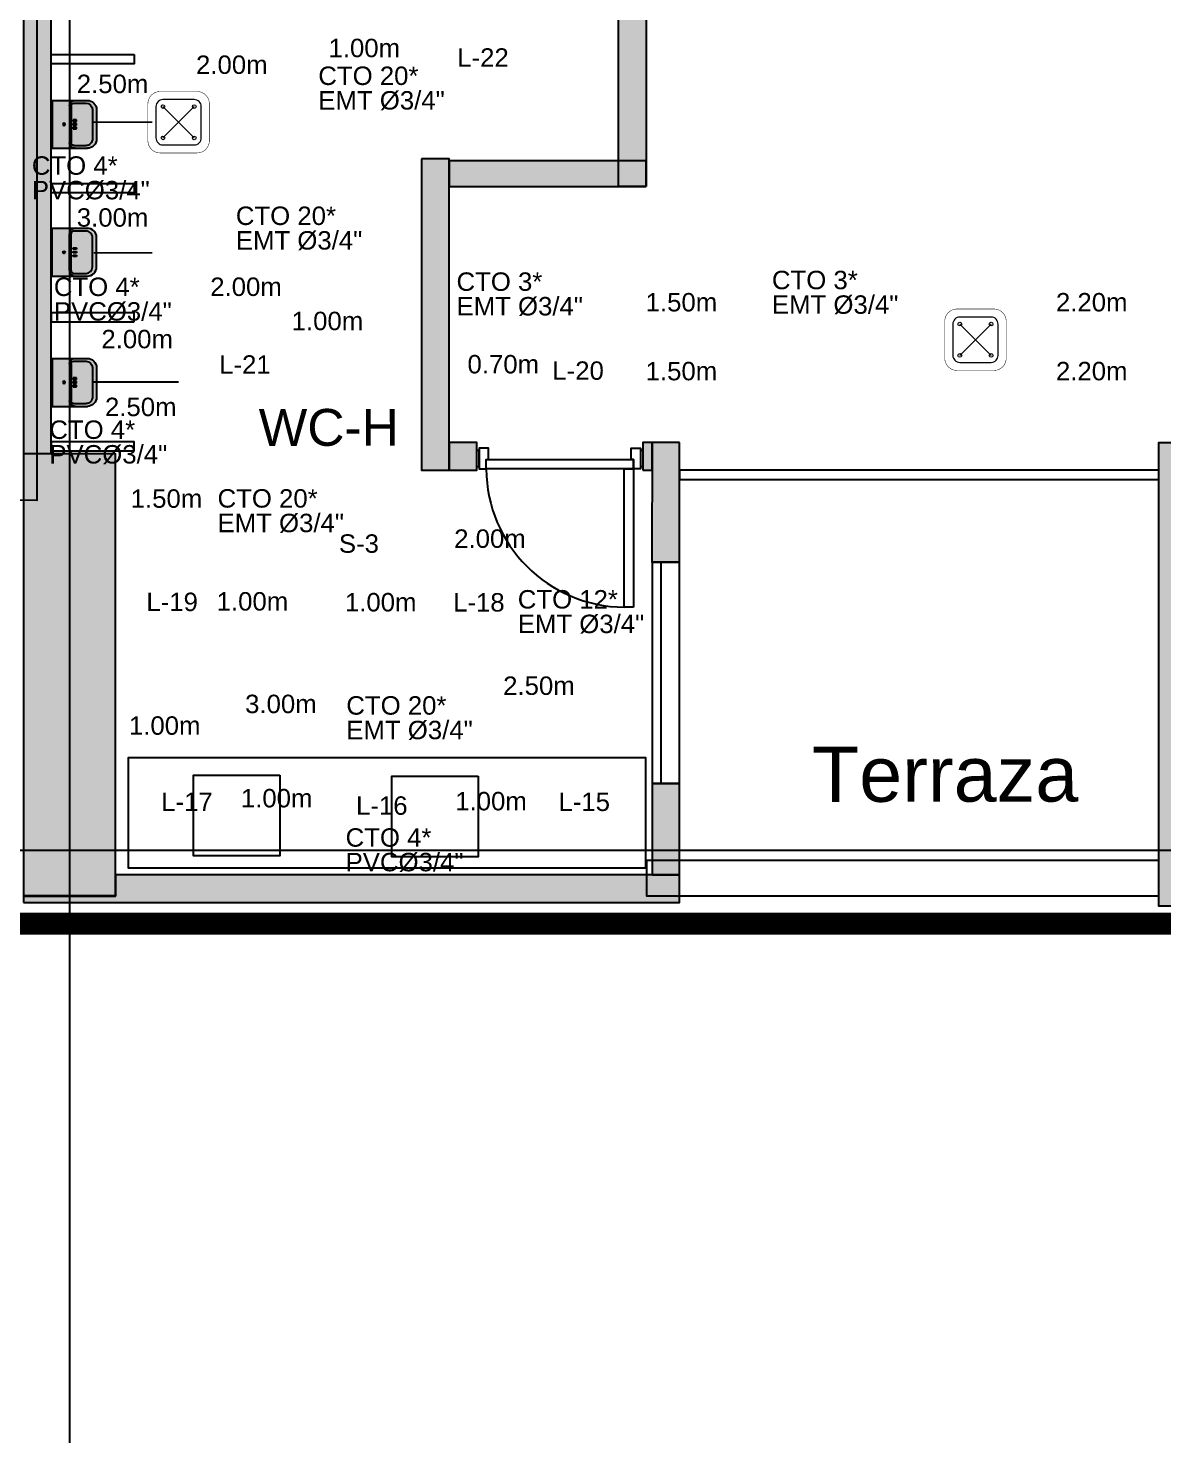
# Model space of a CAD drawing. Header units: metres. Extents: x 357 to 1031, y 43 to 2905.
# Drawn here: x 667.49 to 673.64, y 2472.12 to 2479.8 of the extents above; entities that cross this region are included whole.
import ezdxf
from ezdxf.enums import TextEntityAlignment as Align
from ezdxf.lldxf.tags import DXFTag

# ---------------------------------------------------------------- set-up
doc = ezdxf.new("R2010")
doc.units = ezdxf.units.M
doc.linetypes.add('HIDDEN', pattern=[9.525, 6.35, -3.175])
doc.linetypes.add('LÍNEAS_OCULTASX2', pattern=[0.75, 0.5, -0.25])
for name, color, linetype, lineweight in [('-CN-GYD-TUBERIA PVC', 96, 'PVC_LINE', 25), ('-CN-GYD-TUBERÍA TOMACORRIENTE PVC', 86, 'Continuous', 18), ('TEXTOS', 250, 'Continuous', 20)]:
    doc.layers.add(name, color=color, linetype=linetype, lineweight=lineweight)
for name, color, linetype in [('_ACHU5', 255, 'Continuous'), ('CAJA DE PASO', 86, 'Continuous'), ('GG_PISO 5', 8, 'Continuous'), ('TEXTOS MEDIDAS', 7, 'Continuous')]:
    doc.layers.add(name, color=color, linetype=linetype)
doc.styles.add('ROMAN', font='ROMANS', dxfattribs={"width": 1.2})
doc.styles.get("Standard").update_dxf_attribs({"font": 'arial.ttf'})
tags = doc.linetypes.add('PVC_LINE', pattern='A,0.5,-0.2,["PVC",Standard,S=0.1,R=0,X=-0.1,Y=-0.05],-0.25', length=0.95).pattern_tags.tags
tags[6] = DXFTag(74, 10)

# ---------------------------------------------------------------- blocks, each defined once
blk = doc.blocks.new('Caja de paso')
at = {"layer": '-CN-GYD-TUBERÍA TOMACORRIENTE PVC', "const_width": 0.00173}
blk.add_lwpolyline([(-0.1111, 0.0667), (-0.1111, -0.0667, 0.414214), (-0.0667, -0.1111), (0.0667, -0.1111, 0.414214), (0.1111, -0.0667), (0.1111, 0.0667, 0.414214), (0.0667, 0.1111), (-0.0667, 0.1111, 0.414214)], format="xyb", close=True, dxfattribs=at)
at = {"layer": '-CN-GYD-TUBERÍA TOMACORRIENTE PVC'}
blk.add_lwpolyline([(-0.0566, -0.0819), (0.0566, -0.0819, 0.414214), (0.0819, -0.0566), (0.0819, 0.0566, 0.414214), (0.0566, 0.0819), (-0.0566, 0.0819, 0.414214), (-0.0819, 0.0566), (-0.0819, -0.0566, 0.414214)], format="xyb", close=True, dxfattribs=at)
at = {"layer": '-CN-GYD-TUBERÍA TOMACORRIENTE PVC', "linetype": 'LÍNEAS_OCULTASX2'}
for points in [[(-0.0566, 0.0566), (0.0566, -0.0566)], [(0.0566, 0.0566), (-0.0566, -0.0566)]]:
    blk.add_lwpolyline(points, dxfattribs=at)
at = {"layer": '-CN-GYD-TUBERÍA TOMACORRIENTE PVC'}
for centre in [(-0.0566, 0.0566), (0.0566, 0.0566), (-0.0566, -0.0566), (0.0566, -0.0566)]:
    blk.add_circle(centre, 0.00665, dxfattribs=at)
blk = doc.blocks.new('P8P1P161')
at = {"layer": '_ACHU5'}
h = blk.add_hatch(color=256, dxfattribs=at)
h.dxf.hatch_style = 1
h.paths.add_polyline_path([(-0.13, 0), (0.13, 0), (0.13, -0.08), (-0.13, -0.08)])
h.paths.add_polyline_path([(-0.0063, -0.0641, 1), (0.0063, -0.0641, 1)], flags=16)
h.paths.add_polyline_path([(-0.13, -0.08), (0.13, -0.08), (0.13, -0.1233, 0.414214), (0.1, -0.0933), (-0.1, -0.0933, 0.414214), (-0.13, -0.1233)])
h.paths.add_polyline_path([(-0.1, -0.0933), (0.1, -0.0933, -0.414214), (0.13, -0.1233), (0.13, -0.19, -0.414214), (0.08, -0.24), (-0.08, -0.24, -0.414214), (-0.13, -0.19), (-0.13, -0.1233, -0.414214)])
h.paths.add_polyline_path([(-0.1, -0.1014, 0.414214), (-0.1149, -0.1163), (-0.1149, -0.1829, 0.414214), (-0.08, -0.2178), (0.08, -0.2178, 0.414214), (0.1149, -0.1829), (0.1149, -0.1163, 0.414214), (0.1, -0.1014)], flags=16)
h.paths.add_polyline_path([(-0.024, -0.1136), (-0.024, -0.1304), (-0.016, -0.1304), (-0.016, -0.1136)], flags=0)
h.paths.add_polyline_path([(-0.004, -0.1136), (-0.004, -0.1304), (0.004, -0.1304), (0.004, -0.1136)], flags=0)
h.paths.add_polyline_path([(0.016, -0.1136), (0.016, -0.1304), (0.024, -0.1304), (0.024, -0.1136)], flags=0)
h.paths.add_polyline_path([(-0.1149, -0.1163, -0.414214), (-0.1, -0.1014), (0.1, -0.1014, -0.414214), (0.1149, -0.1163), (0.1149, -0.1829, -0.414214), (0.08, -0.2178), (-0.08, -0.2178, -0.414214), (-0.1149, -0.1829)], flags=0)
h = blk.add_hatch(color=256, dxfattribs=at)
h.dxf.hatch_style = 1
h.paths.add_polyline_path([(-0.1149, -0.1163), (-0.1149, -0.1829, 0.414214), (-0.08, -0.2178), (0.08, -0.2178, 0.414214), (0.1149, -0.1829), (0.1149, -0.1163, 0.414214), (0.1, -0.1014), (-0.1, -0.1014, 0.414214)])
h.paths.add_polyline_path([(0.024, -0.1304), (0.016, -0.1304), (0.016, -0.1136), (0.024, -0.1136)], flags=16)
h.paths.add_polyline_path([(0.004, -0.1304), (-0.004, -0.1304), (-0.004, -0.1136), (0.004, -0.1136)], flags=16)
h.paths.add_polyline_path([(-0.016, -0.1304), (-0.024, -0.1304), (-0.024, -0.1136), (-0.016, -0.1136)], flags=16)
for p, q in [((-0.13, 0), (0.13, 0)), ((-0.13, 0), (-0.13, -0.1233)), ((0.13, 0), (0.13, -0.1233)), ((-0.13, -0.1233), (-0.13, -0.19)), ((-0.1149, -0.1163), (-0.1149, -0.1829)), ((-0.1, -0.0933), (0.1, -0.0933)), ((-0.1, -0.1014), (0.1, -0.1014)), ((-0.024, -0.1304), (-0.024, -0.1136)), ((-0.024, -0.1136), (-0.016, -0.1136)), ((-0.016, -0.1304), (-0.024, -0.1304)), ((-0.016, -0.1136), (-0.016, -0.1304)), ((-0.004, -0.1136), (0.004, -0.1136)), ((-0.004, -0.1304), (-0.004, -0.1136)), ((0.004, -0.1304), (-0.004, -0.1304)), ((0.004, -0.1136), (0.004, -0.1304)), ((0.016, -0.1304), (0.016, -0.1136)), ((0.016, -0.1136), (0.024, -0.1136)), ((0.024, -0.1304), (0.016, -0.1304)), ((0.024, -0.1136), (0.024, -0.1304)), ((0.1149, -0.1163), (0.1149, -0.1829)), ((0.13, -0.1233), (0.13, -0.19)), ((-0.08, -0.2178), (0.08, -0.2178)), ((-0.08, -0.24), (0.08, -0.24))]:
    blk.add_line(p, q)
blk.add_circle((0, -0.0641), 0.00632)
for centre, radius, start, end in [((-0.1, -0.1233), 0.03, 90, 180), ((-0.1, -0.1163), 0.0149, 90, 180), ((0.1, -0.1233), 0.03, 0, 90), ((0.1, -0.1163), 0.0149, 0, 90), ((-0.08, -0.19), 0.05, 180, 270), ((-0.08, -0.1829), 0.0349, 180, 270), ((0.08, -0.1829), 0.0349, 270, 0), ((0.08, -0.19), 0.05, 270, 0)]:
    blk.add_arc(centre, radius, start, end)
at = {"style": 'ROMAN', "width": 1.2}
for tag, flags, p in [('CODIN', 3, (0.0177, -0.6472)), ('CODIN0', 1, (-0.032, -0.9754))]:
    blk.add_attdef(tag, text='', height=0.21, dxfattribs=dict(at, flags=flags)).set_placement(p, align=Align.MIDDLE)

msp = doc.modelspace()

# ---------------------------------------------------------------- hatches: boundary and pattern name
at = {"layer": 'GG_PISO 5'}
h = msp.add_hatch(color=256, dxfattribs=at)
h.paths.add_polyline_path([(667.9589, 2527.915), (667.4589, 2527.915), (667.4589, 2529.415), (667.9589, 2529.415)])
h.paths.add_polyline_path([(660.4589, 2527.915), (659.9589, 2527.915), (659.9589, 2529.415), (660.4589, 2529.415)])
h.paths.add_polyline_path([(683.9565, 2527.915), (683.4565, 2527.915), (683.4565, 2529.415), (683.9565, 2529.415)])
h.paths.add_polyline_path([(676.4589, 2527.915), (675.9589, 2527.915), (675.9589, 2529.415), (676.4589, 2529.415)])
h.paths.add_polyline_path([(684.4565, 2519.3901), (684.4565, 2518.8901), (682.9565, 2518.8901), (682.9565, 2519.3901)])
h.paths.add_polyline_path([(668.4589, 2519.3901), (668.4589, 2518.8901), (666.9589, 2518.8901), (666.9589, 2519.3901)])
h.paths.add_polyline_path([(675.4589, 2519.3901), (675.4589, 2518.8901), (676.9589, 2518.8901), (676.9589, 2519.3901)])
h.paths.add_polyline_path([(659.4589, 2519.3901), (659.4589, 2518.8901), (660.9589, 2518.8901), (660.9589, 2519.3901)])
h.paths.add_polyline_path([(684.4565, 2511.3901), (684.4565, 2510.8901), (682.9565, 2510.8901), (682.9565, 2511.3901)])
h.paths.add_polyline_path([(668.4589, 2511.3901), (668.4589, 2510.8901), (666.9589, 2510.8901), (666.9589, 2511.3901)])
h.paths.add_polyline_path([(675.4589, 2511.3901), (675.4589, 2510.8901), (676.9589, 2510.8901), (676.9589, 2511.3901)])
h.paths.add_polyline_path([(659.4589, 2511.3901), (659.4589, 2510.8901), (660.9589, 2510.8901), (660.9589, 2511.3901)])
h.paths.add_polyline_path([(684.4565, 2501.2901), (684.4565, 2500.7901), (682.9565, 2500.7901), (682.9565, 2501.2901)])
h.paths.add_polyline_path([(668.4589, 2501.2901), (668.4589, 2500.7901), (666.9589, 2500.7901), (666.9589, 2501.2901)])
h.paths.add_polyline_path([(675.4589, 2501.2901), (675.4589, 2500.7901), (676.9589, 2500.7901), (676.9589, 2501.2901)])
h.paths.add_polyline_path([(659.4589, 2501.2901), (659.4589, 2500.7901), (660.9589, 2500.7901), (660.9589, 2501.2901)])
h.paths.add_polyline_path([(684.4565, 2493.2901), (684.4565, 2492.7901), (682.9565, 2492.7901), (682.9565, 2493.2901)])
h.paths.add_polyline_path([(668.4589, 2493.2901), (668.4589, 2492.7901), (666.9589, 2492.7901), (666.9589, 2493.2901)])
h.paths.add_polyline_path([(675.4589, 2493.2901), (675.4589, 2492.7901), (676.9589, 2492.7901), (676.9589, 2493.2901)])
h.paths.add_polyline_path([(659.4589, 2493.2901), (659.4589, 2492.7901), (660.9589, 2492.7901), (660.9589, 2493.2901)])
h.paths.add_polyline_path([(676.4589, 2483.6125), (675.9589, 2483.6125), (675.9589, 2482.1149), (676.4589, 2482.1172)])
h.paths.add_polyline_path([(682.5613, 2483.6151), (684.0613, 2483.6151), (684.0613, 2483.1151), (682.5613, 2483.1151)])
h.paths.add_polyline_path([(660.4589, 2482.1149), (660.4589, 2483.6149), (659.9589, 2483.6149), (659.9589, 2482.1149)])
h.paths.add_polyline_path([(667.9589, 2482.1149), (667.9589, 2483.4461), (667.4589, 2483.4461), (667.4589, 2482.1149)])
h.paths.add_polyline_path([(683.4565, 2475.0901), (683.4565, 2477.4901), (683.9565, 2477.4901), (683.9565, 2475.0901)])
h.paths.add_polyline_path([(675.9589, 2477.4901), (675.9589, 2475.0901), (676.4589, 2475.0901), (676.4589, 2477.4901)])
h.paths.add_polyline_path([(667.4589, 2477.4901), (667.4589, 2475.0901), (667.9589, 2475.0901), (667.9589, 2477.4901)])
h.paths.add_polyline_path([(660.4589, 2477.4901), (660.4589, 2475.0901), (659.9589, 2475.0901), (659.9589, 2477.4901)])
at = {"layer": 'GG_PISO 5', "ltscale": 0.03}
h = msp.add_hatch(color=256, dxfattribs=at)
h.dxf.hatch_style = 1
h.paths.add_polyline_path([(669.1216, 2483.4461), (669.2716, 2483.4461), (669.2731, 2482.2673), (669.1231, 2482.2673)])
h.paths.add_polyline_path([(670.8346, 2482.1099), (670.8344, 2482.2696), (667.9589, 2482.2696), (667.9589, 2482.1152)])
h.paths.add_polyline_path([(667.609, 2477.4911), (667.6089, 2482.1158), (667.4589, 2482.1158), (667.4589, 2477.8565), (667.4589, 2477.4911)])
h.paths.add_polyline_path([(670.8368, 2478.9404), (670.6867, 2478.9404), (670.6858, 2482.1101), (670.8358, 2482.1101)])
h.paths.add_polyline_path([(669.6183, 2479.0904), (669.6185, 2477.4008), (669.7686, 2477.4008), (669.7684, 2479.0904)])
h.paths.add_polyline_path([(669.7685, 2477.4008), (669.9186, 2477.4011), (669.9186, 2477.5511), (669.7685, 2477.5509)])
h.paths.add_polyline_path([(671.0186, 2477.5511), (670.8686, 2477.5511), (670.8685, 2476.9014), (671.0186, 2476.9014)])
h.paths.add_polyline_path([(670.8186, 2477.4008), (670.8686, 2477.401), (670.8686, 2477.5511), (670.8186, 2477.5509)])
h.paths.add_polyline_path([(670.8686, 2475.7013), (670.8686, 2475.2065), (671.0186, 2475.2065), (671.0186, 2475.7013)])
h.paths.add_polyline_path([(667.4589, 2475.0564), (671.0186, 2475.0564), (671.0186, 2475.2065), (667.9589, 2475.2065), (667.9589, 2475.091), (667.4589, 2475.091)])
h.paths.add_polyline_path([(674.3343, 2477.5511), (674.3343, 2477.4011), (673.7679, 2477.4011), (673.7679, 2475.0364), (673.6178, 2475.0364), (673.6178, 2477.5511)])
h.paths.add_polyline_path([(676.8867, 2477.5511), (676.8867, 2477.4011), (676.4589, 2477.4011), (676.4589, 2477.491), (675.9589, 2477.491), (675.9589, 2477.4011), (675.5343, 2477.4011), (675.5343, 2477.5511)])
h.paths.add_polyline_path([(673.7679, 2475.0364), (680.8105, 2475.0364), (680.8105, 2475.1891), (673.7679, 2475.1891)])
h.paths.add_polyline_path([(679.0859, 2477.5511), (679.0859, 2477.401), (678.0867, 2477.401), (678.0867, 2477.5511)])
h.paths.add_polyline_path([(678.5113, 2475.1891), (678.6613, 2475.1891), (678.6613, 2477.401), (678.5113, 2477.401), (678.5113, 2477.4031), (678.5113, 2475.1891), (678.5112, 2475.1891)])
h.paths.add_polyline_path([(680.2859, 2477.5511), (680.2859, 2477.401), (680.8105, 2477.401), (680.8105, 2475.0364), (680.9605, 2475.0364), (680.9605, 2477.5511)])
h.paths.add_polyline_path([(683.9565, 2475.191), (687.7577, 2475.191), (687.7577, 2475.041), (683.4065, 2475.0409), (683.4065, 2477.4901), (683.4565, 2477.4901), (683.4565, 2475.0901), (683.9565, 2475.0901)])
h.paths.add_polyline_path([(687.1918, 2476.6947), (687.1918, 2475.191), (687.0418, 2475.191), (687.0418, 2476.6947)], flags=17)
h.paths.add_polyline_path([(687.1918, 2476.6947), (687.6077, 2476.6947), (687.6077, 2476.5447), (687.1918, 2476.5446)], flags=17)
h.paths.add_polyline_path([(687.7577, 2476.6947), (687.7578, 2475.191), (687.6077, 2475.191), (687.6077, 2476.6947)])
h.paths.add_polyline_path([(683.57, 2477.4898), (683.57, 2481.1026), (683.4065, 2481.1026), (683.4065, 2477.4904)])
h.paths.add_polyline_path([(684.613, 2479.0106), (687.6077, 2479.0106), (687.6077, 2478.8605), (684.613, 2478.8605)])
h.paths.add_polyline_path([(685.065, 2479.9498), (685.065, 2479.0106), (685.215, 2479.0106), (685.215, 2479.9498)])
h.paths.add_polyline_path([(683.7067, 2479.0106), (683.57, 2479.0106), (683.57, 2478.8605), (683.7067, 2478.8605)])
h.paths.add_polyline_path([(687.7577, 2481.1026), (687.7578, 2479.8988), (687.6077, 2479.8988), (687.6077, 2481.1026)])
h.paths.add_polyline_path([(685.0587, 2481.1026), (687.6077, 2481.1027), (687.6077, 2480.9526), (685.0587, 2480.9526)])
h.paths.add_polyline_path([(685.0649, 2484.871), (685.065, 2483.3101), (685.215, 2483.3101), (685.215, 2484.871)])
h.paths.add_polyline_path([(686.8298, 2484.8673), (685.0649, 2484.8712), (685.0649, 2485.0212), (686.8307, 2485.0171)])
h.paths.add_polyline_path([(682.5613, 2483.6167), (678.9099, 2483.6166), (678.9099, 2483.4666), (682.5613, 2483.4667)])
h.paths.add_polyline_path([(680.8605, 2481.1026), (680.7105, 2481.1026), (680.7104, 2482.4277), (680.8604, 2482.4277)])
h.paths.add_polyline_path([(680.7104, 2482.114), (680.7104, 2482.2641), (680.0767, 2482.2646), (680.0767, 2482.1146)])
h.paths.add_polyline_path([(673.9721, 2481.1026), (680.8605, 2481.1026), (680.8605, 2480.9526), (673.9721, 2480.9526)])
h.paths.add_polyline_path([(679.2113, 2481.1027), (679.0613, 2481.1027), (679.0612, 2482.1145), (679.2113, 2482.1145)])
h.paths.add_polyline_path([(678.6228, 2482.1143), (678.6228, 2482.2643), (679.2767, 2482.2646), (679.2767, 2482.1146)])
h.paths.add_polyline_path([(677.2589, 2482.1145), (677.2589, 2482.2646), (677.8228, 2482.2649), (677.8228, 2482.1149)])
h.paths.add_polyline_path([(677.5621, 2481.1028), (677.4121, 2481.1028), (677.4121, 2482.1146), (677.5621, 2482.1146)])
h.paths.add_polyline_path([(673.9723, 2482.1148), (673.9723, 2482.2697), (675.9589, 2482.2649), (675.9589, 2482.1149)])
h.paths.add_polyline_path([(678.9098, 2483.6167), (678.91, 2486.3156), (679.0602, 2486.3156), (679.06, 2483.6167)])
h.paths.add_polyline_path([(686.9577, 2486.4656), (678.9099, 2486.4656), (678.9099, 2486.3156), (686.9577, 2486.3156)])
h = msp.add_hatch(color=256, dxfattribs=at)
h.dxf.hatch_style = 1
h.paths.add_polyline_path([(670.6867, 2479.0798), (669.7684, 2479.0802), (669.7684, 2478.9409), (670.6867, 2478.9405)])

# ---------------------------------------------------------------- linework, layer by layer
at = {"layer": '-CN-GYD-TUBERIA PVC', "linetype": 'PVC_LINE', "ltscale": 10, "const_width": 0.01, "elevation": 0.0019}
msp.add_lwpolyline([(667.8402, 2479.2889), (668.1577, 2479.2889)], dxfattribs=at)
at = {"layer": '-CN-GYD-TUBERIA PVC', "linetype": 'PVC_LINE', "ltscale": 10, "const_width": 0.01}
for points in [[(668.1577, 2478.58), (667.8406, 2478.58)], [(667.8406, 2477.8799), (668.3007, 2477.8799)]]:
    msp.add_lwpolyline(points, dxfattribs=at)
at = {"layer": 'GG_PISO 5'}
for p, q in [((667.7089, 2531.6847), (667.7089, 2472.1248)), ((657.9394, 2475.3401), (689.7417, 2475.3401))]:
    msp.add_line(p, q, dxfattribs=at)
at = {"layer": 'GG_PISO 5', "ltscale": 5, "const_width": 0.1199}
msp.add_lwpolyline([(656.1653, 2529.416), (687.7577, 2529.416), (687.7577, 2474.941), (656.1653, 2474.941)], close=True, dxfattribs=at)
at = {"layer": 'GG_PISO 5'}
for points in [[(670.8346, 2482.1849), (667.5315, 2482.1849), (667.5316, 2477.2375), (657.0186, 2477.2406), (657.0186, 2526.0917), (660.0298, 2526.0917), (660.036, 2529.0613), (670.5889, 2529.0613), (670.5889, 2527.787), (674.0411, 2527.7985), (674.0411, 2529.0303), (676.3843, 2529.0188), (676.3843, 2526.262), (686.9073, 2526.262), (686.9073, 2486.3934), (679.0271, 2486.3952), (679.0271, 2484.492), (678.0243, 2484.4932), (678.0269, 2483.5333), (676.0283, 2483.5333), (676.0342, 2482.1894), (673.9723, 2482.1947)], [(669.9186, 2477.4206), (669.9313, 2477.4206), (669.9313, 2477.5078), (669.9186, 2477.5078)], [(669.982, 2477.4586), (669.982, 2477.5204), (669.9313, 2477.5204), (669.9313, 2477.4079), (669.9693, 2477.4079), (669.9693, 2477.4586), (669.982, 2477.4586)], [(670.7553, 2477.4586), (670.7553, 2477.5204), (670.806, 2477.5204), (670.806, 2477.4079), (670.7679, 2477.4079), (670.7679, 2477.4586), (670.7553, 2477.4586)], [(670.8186, 2477.5078), (670.806, 2477.5078), (670.806, 2477.4206), (670.8186, 2477.4206)]]:
    msp.add_lwpolyline(points, dxfattribs=at)
for points in [[(667.609, 2477.4911), (667.6089, 2482.1158), (667.4589, 2482.1158), (667.4589, 2477.8565), (667.4589, 2477.8565), (667.4589, 2477.8565), (667.4589, 2477.4911), (667.4589, 2477.4911)], [(670.8368, 2478.9404), (670.6867, 2478.9404), (670.6858, 2482.1153), (670.8358, 2482.1153)], [(668.0588, 2479.6557), (668.0588, 2479.6057), (667.6088, 2479.6057), (667.6088, 2479.6557)], [(669.6183, 2479.0904), (669.6185, 2477.4008), (669.7686, 2477.4008), (669.7684, 2479.0904)], [(670.8368, 2478.9404), (670.8368, 2479.0797), (669.7684, 2479.0802), (669.7684, 2478.9409)], [(668.0588, 2478.9557), (668.0588, 2478.9057), (667.6088, 2478.9057), (667.6088, 2478.9557)], [(668.0588, 2478.2057), (668.0588, 2478.2557), (667.6088, 2478.2557), (667.6088, 2478.2057)], [(667.4589, 2477.4901), (667.4589, 2475.0901), (667.9589, 2475.0901), (667.9589, 2477.4901)], [(668.0588, 2477.5057), (668.0588, 2477.5557), (667.6088, 2477.5557), (667.6088, 2477.5057)], [(669.7685, 2477.4008), (669.9186, 2477.4011), (669.9186, 2477.5511), (669.7685, 2477.5509)], [(670.8186, 2477.4008), (670.8686, 2477.401), (670.8686, 2477.5511), (670.8186, 2477.5509)], [(671.0186, 2477.5511), (670.8686, 2477.5511), (670.8685, 2476.9014), (671.0186, 2476.9014)], [(674.3343, 2477.5511), (674.3343, 2477.4011), (673.7679, 2477.4011), (673.7679, 2475.0364), (673.6178, 2475.0364), (673.6178, 2477.5511)], [(670.7679, 2477.4586), (670.7679, 2477.4079), (669.9693, 2477.4079), (669.9693, 2477.4586)], [(673.6178, 2477.351), (673.6178, 2477.401), (671.0186, 2477.401), (671.0186, 2477.351)], [(671.0186, 2476.9014), (670.8686, 2476.9014), (670.8686, 2475.7013), (671.0186, 2475.7013)], [(670.9186, 2476.9014), (670.8686, 2476.9014), (670.8686, 2475.7013), (670.9186, 2475.7013)], [(670.8332, 2475.2422), (668.029, 2475.2422), (668.029, 2475.8422), (670.8332, 2475.8422)], [(668.849, 2475.7469), (668.849, 2475.3091), (668.382, 2475.3091), (668.382, 2475.7469)], [(669.9248, 2475.7418), (669.9248, 2475.3039), (669.4578, 2475.3039), (669.4578, 2475.7418)], [(670.8686, 2475.7013), (670.8686, 2475.2065), (671.0186, 2475.2065), (671.0186, 2475.7013)], [(673.6178, 2475.091), (673.6178, 2475.2839), (670.8386, 2475.2839), (670.8386, 2475.091)], [(667.4589, 2475.0564), (671.0186, 2475.0564), (671.0186, 2475.2065), (667.9589, 2475.2065), (667.9589, 2475.091), (667.4589, 2475.091)]]:
    msp.add_lwpolyline(points, close=True, dxfattribs=at)
at = {"layer": 'GG_PISO 5', "linetype": 'HIDDEN'}
msp.add_lwpolyline([(670.7172, 2477.4082), (670.7679, 2477.4082), (670.7679, 2476.6584), (670.7172, 2476.6584)], close=True, dxfattribs=at)
at = {"layer": 'GG_PISO 5'}
msp.add_arc((670.7231, 2477.4118), 0.7538, 180.29297, 269.55501, dxfattribs=at)

# ---------------------------------------------------------------- block references
at = {"layer": 'CAJA DE PASO', "linetype": 'Continuous', "ltscale": 10, "xscale": 1.5, "yscale": 1.5, "zscale": 45.18280937220077}
for p in [(668.3007, 2479.2889, 0.0019), (672.6233, 2478.1089)]:
    msp.add_blockref('Caja de paso', p, dxfattribs=at)
at = {"layer": 'GG_PISO 5', "extrusion": (0, 0, -1), "zscale": -1}
for p, rotation in [((-667.6156, 2479.2775), 270.0000165174564), ((-667.6156, 2479.2775), 270.0000165174565), ((-667.6156, 2477.8775), 270.0000165174564)]:
    msp.add_blockref('P8P1P161', p, dxfattribs=dict(at, rotation=rotation))
at = {"layer": 'GG_PISO 5', "extrusion": (0, 0, -1), "xscale": -1, "zscale": -1, "rotation": 269.9999834825435}
msp.add_blockref('P8P1P161', (-667.6156, 2478.5839), dxfattribs=at)

# ---------------------------------------------------------------- texts
at = {"layer": 'GG_PISO 5'}
for s, height, p in [('WC-H ', 0.2, (668.7352, 2477.5329)), ('Terraza', 0.3, (671.7369, 2475.6015))]:
    msp.add_text(s, height=height, rotation=0.06686, dxfattribs=at).set_placement(p)
at = {"layer": 'TEXTOS', "char_height": 0.1, "attachment_point": 1}
for s, width, insert in [('\\pxqc;L-22', 0.27392, (669.8148, 2479.69)), ('\\pxqc;L-21', 0.27392, (668.5236, 2478.0244)), ('\\pxqc;L-20', 0.273237, (670.331, 2477.9913)), ('\\pxqc;S-3', 0.773487, (668.8921, 2477.053)), ('\\pxqc;L-19', 0.27392, (668.1286, 2476.7368)), ('\\pxqc;L-18', 0.27392, (669.7924, 2476.7342)), ('\\pxqc;L-17', 0.27392, (668.2091, 2475.6521)), ('\\pxqc;L-15', 0.773487, (670.1141, 2475.6521)), ('\\pxqc;L-16', 0.27392, (669.266, 2475.6315))]:
    msp.add_mtext_dynamic_manual_height_columns(s, width=width, gutter_width=0.325, heights=[0], dxfattribs=dict(at, insert=insert))
for s, insert, width in [('\\A1;\\pxsm0.8;CTO 20*\\PEMT Ø3/4"       ', (669.0584, 2479.591), 0.680604), ('\\A1;\\pxsm0.8;CTO 4*\\PPVCØ3/4"          ', (667.5044, 2479.1039), 0.634151), ('\\A1;\\pxsm0.8;CTO 20*\\PEMT Ø3/4"       ', (668.6111, 2478.8314), 0.680604), ('\\A1;\\pxsm0.8;CTO 3*\\PEMT Ø3/4"       ', (671.5191, 2478.4829), 0.680604), ('\\A1;\\pxsm0.8;CTO 4*\\PPVCØ3/4"          ', (667.6239, 2478.446), 0.634151), ('\\A1;\\pxsm0.8;CTO 3*\\PEMT Ø3/4"       ', (669.8081, 2478.4741), 0.680604), ('\\A1;\\pxsm0.8;CTO 4*\\PPVCØ3/4"          ', (667.5993, 2477.6707), 0.634151), ('\\A1;\\pxsm0.8;CTO 20*\\PEMT Ø3/4"       ', (668.5118, 2477.2981), 0.680604), ('\\A1;\\pxsm0.8;CTO 12*\\PEMT Ø3/4"       ', (670.1404, 2476.7506), 0.680604), ('\\A1;\\pxsm0.8;CTO 20*\\PEMT Ø3/4"       ', (669.2103, 2476.1748), 0.680604), ('\\A1;\\pxsm0.8;CTO 4*\\PPVCØ3/4"        ', (669.2065, 2475.4583), 0.680604)]:
    msp.add_mtext(s, dxfattribs=dict(at, insert=insert, width=width))
at = {"layer": 'TEXTOS MEDIDAS', "char_height": 0.1, "attachment_point": 1}
for s, width, insert in [('\\pxqc;1.00m', 0.27392, (669.1709, 2479.7417)), ('\\pxqc;2.00m', 0.27392, (668.4523, 2479.651)), ('\\pxqc;2.50m', 0.27392, (667.8054, 2479.547)), ('\\pxqc;3.00m', 0.27392, (667.8055, 2478.8222)), ('\\pxqc;2.00m', 0.27392, (668.5293, 2478.4464)), ('\\pxqc;1.50m', 0.27392, (670.8912, 2478.3624)), ('\\pxqc;2.20m', 0.27392, (673.1169, 2478.3624)), ('\\pxqc;1.00m', 0.27392, (668.9711, 2478.2607)), ('\\pxqc;2.00m', 0.27392, (667.9389, 2478.1625)), ('\\pxqc;0.70m', 0.27392, (669.9249, 2478.0261)), ('\\pxqc;1.50m', 0.27392, (670.8912, 2477.9888)), ('\\pxqc;2.20m', 0.27392, (673.1169, 2477.9888)), ('\\pxqc;2.50m', 0.27392, (667.9584, 2477.7944)), ('\\pxqc;1.50m', 0.27392, (668.0978, 2477.2972)), ('\\pxqc;2.00m', 0.27392, (669.8527, 2477.0798)), ('\\pxqc;1.00m', 0.27392, (668.5642, 2476.7395)), ('\\pxqc;1.00m', 0.27392, (669.2599, 2476.7349)), ('\\pxqc;2.50m', 0.27392, (670.1183, 2476.2819)), ('\\pxqc;3.00m', 0.27392, (668.7185, 2476.183)), ('\\pxqc;1.00m', 0.276705, (668.0869, 2476.0656)), ('\\pxqc;1.00m', 0.27392, (668.6955, 2475.6717)), ('\\pxqc;1.00m', 0.27392, (669.8584, 2475.6556))]:
    msp.add_mtext_dynamic_manual_height_columns(s, width=width, gutter_width=0.325, heights=[0], dxfattribs=dict(at, insert=insert))

doc.saveas('drawing.dxf')
